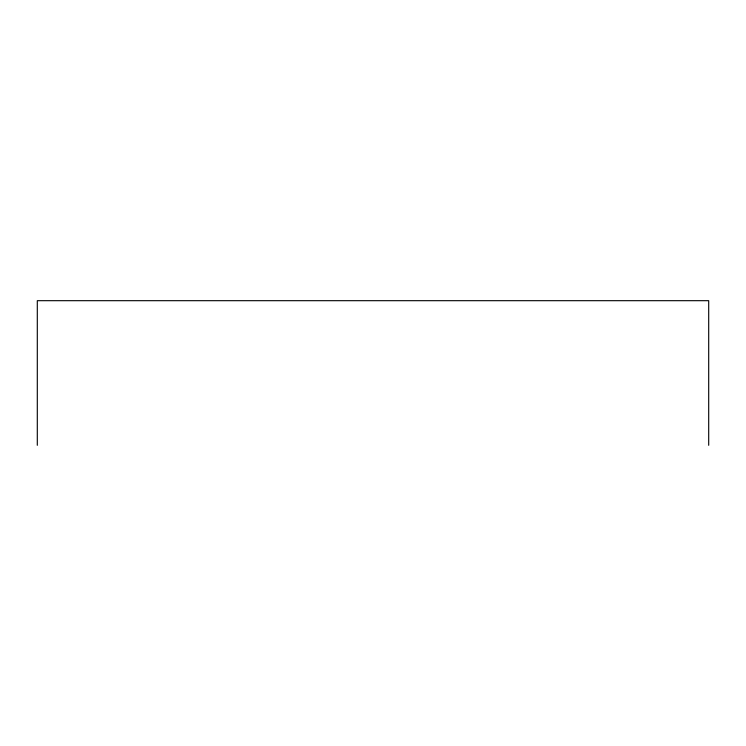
<?xml version="1.0" encoding="UTF-8"?>
<svg xmlns="http://www.w3.org/2000/svg" width="746" height="746" viewBox="0 0 746 746"><rect width="100%" height="100%" fill="white"/><g stroke="black" fill="none" stroke-linecap="round" stroke-linejoin="round"><path stroke-width="1.12" d="M708.7 445.315L708.7 300.685L37.3 300.685L37.3 445.315"/></g></svg>
